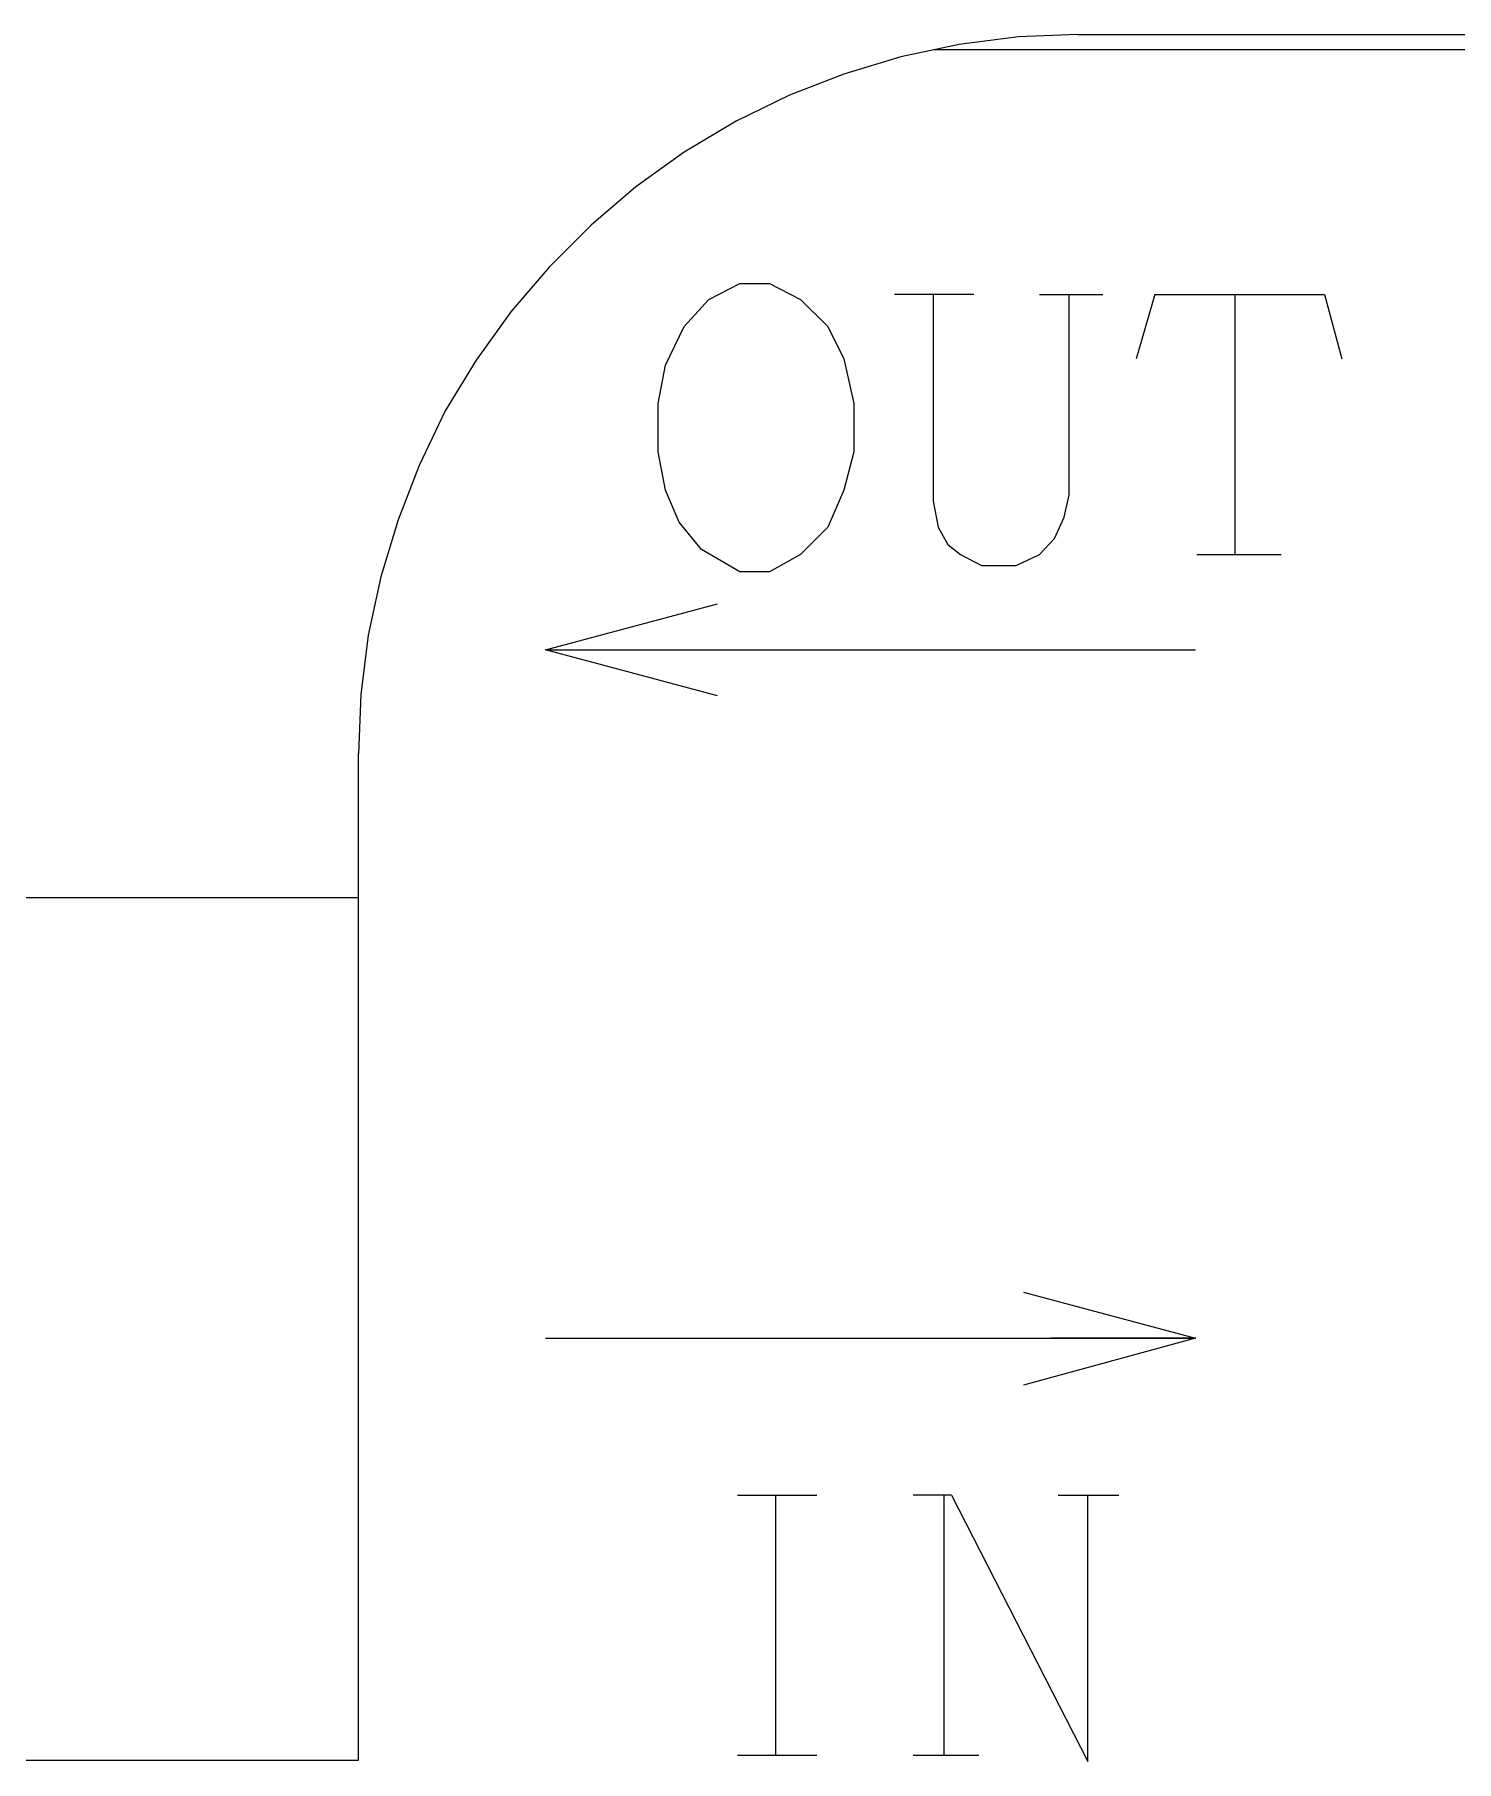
# Model space of a CAD drawing. Header units: millimetres. Extents: x -211 to 45495, y 24 to 52952.
# Drawn here: x 23026.9 to 23125.7, y 27031.4 to 27151.5 of the extents above; entities that cross this region are included whole.
import ezdxf

# ---------------------------------------------------------------- set-up
doc = ezdxf.new("R2010")
doc.units = ezdxf.units.MM
doc.layers.add('Layer2', color=7, linetype='Continuous')

# ---------------------------------------------------------------- blocks, each defined once
blk = doc.blocks.new('BLKF373')
at = {"layer": 'Layer2', "color": 7, "linetype": 'Continuous', "lineweight": 25}
for p, q in [((23073.76, 27133.05), (23075.91, 27134.17)), ((23075.91, 27134.17), (23077.98, 27134.17)), ((23077.98, 27134.17), (23080.13, 27133.05)), ((23072.03, 27131.16), (23073.76, 27133.05)), ((23080.13, 27133.05), (23082.02, 27131.16)), ((23070.74, 27128.49), (23072.03, 27131.16)), ((23082.02, 27131.16), (23083.14, 27128.92)), ((23083.14, 27128.92), (23083.83, 27125.82)), ((23070.23, 27125.82), (23070.74, 27128.49)), ((23070.23, 27122.46), (23070.23, 27125.82)), ((23083.83, 27125.82), (23083.83, 27122.46)), ((23070.74, 27119.79), (23070.23, 27122.46)), ((23083.83, 27122.46), (23083.14, 27119.79)), ((23071.69, 27117.55), (23070.74, 27119.79)), ((23083.14, 27119.79), (23082.02, 27117.21)), ((23082.02, 27117.21), (23080.13, 27115.31)), ((23075.91, 27114.11), (23073.24, 27115.66)), ((23080.13, 27115.31), (23077.98, 27114.11)), ((23077.98, 27114.11), (23075.91, 27114.11))]:
    blk.add_line(p, q, dxfattribs=at)
blk = doc.blocks.new('BLKF374')
at = {"layer": 'Layer2', "color": 7, "linetype": 'Continuous', "lineweight": 25}
for p, q in [((23098.47, 27117.9), (23098.81, 27119.45)), ((23089.69, 27117.21), (23090.38, 27116)), ((23097.78, 27116.43), (23098.47, 27117.9)), ((23090.38, 27116), (23091.24, 27115.31)), ((23096.75, 27115.31), (23097.78, 27116.43)), ((23091.24, 27115.31), (23092.7, 27114.54)), ((23092.7, 27114.54), (23095.11, 27114.54)), ((23095.11, 27114.54), (23096.75, 27115.31))]:
    blk.add_line(p, q, dxfattribs=at)
blk = doc.blocks.new('BLKF434')
at = {"layer": 'Layer2', "color": 7, "linetype": 'Continuous', "lineweight": 25}
for p, q in [((23091.15, 27150.79), (23087.1, 27149.93)), ((23095.28, 27151.31), (23091.15, 27150.79)), ((23099.42, 27151.48), (23095.28, 27151.31)), ((23087.1, 27149.93), (23083.14, 27148.72)), ((23083.14, 27148.72), (23079.35, 27147.26)), ((23079.35, 27147.26), (23075.65, 27145.45)), ((23075.65, 27145.45), (23072.03, 27143.3)), ((23072.03, 27143.3), (23068.67, 27140.89)), ((23068.67, 27140.89), (23065.57, 27138.22)), ((23065.57, 27138.22), (23062.65, 27135.29)), ((23062.65, 27135.29), (23059.98, 27132.19)), ((23059.98, 27132.19), (23057.57, 27128.83)), ((23057.57, 27128.83), (23055.41, 27125.3)), ((23055.41, 27125.3), (23053.61, 27121.51)), ((23053.61, 27121.51), (23052.14, 27117.72)), ((23052.14, 27117.72), (23050.94, 27113.76)), ((23050.94, 27113.76), (23050.07, 27109.71)), ((23050.07, 27109.71), (23049.56, 27105.58))]:
    blk.add_line(p, q, dxfattribs=at)
blk = doc.blocks.new('BLKF370')
at = {"layer": 'Layer2', "color": 7, "linetype": 'Continuous', "lineweight": 25}
for p, q in [((23089.43, 27150.45), (23127.92, 27150.45)), ((23099.42, 27151.48), (23469.36, 27151.48)), ((23092.18, 27133.4), (23086.67, 27133.4)), ((23089.34, 27133.4), (23089.34, 27119.01)), ((23096.75, 27133.4), (23101.14, 27133.4)), ((23098.81, 27119.45), (23098.81, 27133.4)), ((23104.76, 27133.4), (23103.47, 27128.92)), ((23104.76, 27133.4), (23116.55, 27133.4)), ((23110.35, 27115.31), (23110.35, 27133.4)), ((23116.55, 27133.4), (23117.76, 27128.92)), ((23089.34, 27119.01), (23089.69, 27117.21)), ((23073.24, 27115.66), (23071.69, 27117.55)), ((23107.68, 27115.31), (23113.54, 27115.31)), ((23062.39, 27108.68), (23074.36, 27111.87)), ((23062.39, 27108.68), (23107.6, 27108.68)), ((23074.36, 27105.49), (23062.39, 27108.68)), ((23062.39, 27108.68), (23069.54, 27108.68)), ((23049.56, 27105.58), (23049.39, 27101.45)), ((23049.39, 27091.46), (23049.39, 27101.45)), ((22927.45, 27091.46), (23049.39, 27091.46)), ((22994.44, 27091.46), (23049.39, 27091.46)), ((23049.39, 27031.44), (23049.39, 27091.46)), ((23095.63, 27063.99), (23107.6, 27060.8)), ((23062.39, 27060.8), (23107.6, 27060.8)), ((23107.6, 27060.8), (23095.63, 27057.53)), ((23107.6, 27060.8), (23097.52, 27060.8)), ((23075.74, 27049.87), (23081.25, 27049.87)), ((23078.41, 27031.78), (23078.41, 27049.87)), ((23090.63, 27049.87), (23087.96, 27049.87)), ((23090.12, 27031.78), (23090.12, 27049.87)), ((23090.63, 27049.87), (23100.11, 27031.35)), ((23098.04, 27049.87), (23102.26, 27049.87)), ((23100.11, 27031.35), (23100.11, 27049.87)), ((23075.74, 27031.78), (23081.25, 27031.78)), ((23087.96, 27031.78), (23092.53, 27031.78)), ((22926.41, 27031.44), (23049.39, 27031.44))]:
    blk.add_line(p, q, dxfattribs=at)
for name in ['BLKF434', 'BLKF373', 'BLKF374']:
    blk.add_blockref(name, (0, 0), dxfattribs=at)

msp = doc.modelspace()

# ---------------------------------------------------------------- block references
at = {"layer": 'Layer2', "color": 7, "linetype": 'Continuous', "lineweight": 25}
msp.add_blockref('BLKF370', (0, 0), dxfattribs=at)

doc.saveas('drawing.dxf')
